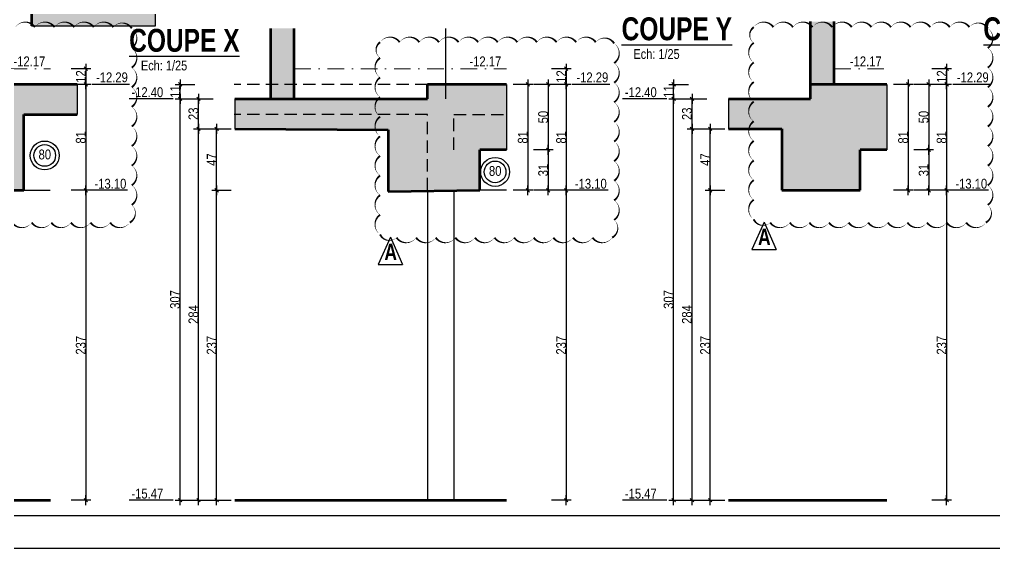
# Model space of a CAD drawing. Header units: millimetres. Extents: x 0 to 23921, y -3644 to 563.
# Drawn here: x 16181 to 17673, y -3644 to -2835 of the extents above; entities that cross this region are included whole.
import ezdxf
from ezdxf.enums import TextEntityAlignment as Align

# ---------------------------------------------------------------- set-up
doc = ezdxf.new("R2010")
doc.units = ezdxf.units.MM
doc.linetypes.add('CACHEX2', pattern=[19.05, 12.7, -6.35])
doc.linetypes.add('TIRETPTX2', pattern=[50.8, 25.4, -12.7, 0, -12.7])
for name, color, linetype in [('01-Cad  2', 1, 'Continuous'), ('01_cote_gen', 4, 'Continuous'), ('01_linteaux', 2, 'Continuous'), ('01_poch_BN', 9, 'Continuous'), ('01_texte', 230, 'Continuous'), ('AA_COTES', 2, 'Continuous')]:
    doc.layers.add(name, color=color, linetype=linetype)
doc.layers.add('01_murs_coup', color=5, linetype='Continuous', lineweight=60)
doc.layers.add('01_tram_axes', color=2, linetype='TIRETPTX2', lineweight=9)
doc.styles.add('ARIAL NA', font='ARIALN.TTF')
doc.styles.add('impact', font='impact.ttf')
doc.styles.add('MATTE_TXT', font='arial.ttf')
doc.styles.add('STYLE2', font='ARIALN.TTF')
doc.dimstyles.new('JB25', dxfattribs={"dimscale": 0.1, "dimtxt": 150, "dimasz": 15, "dimexe": 0.1, "dimexo": 0.1, "dimgap": 0.09, "dimtad": 1, "dimdec": 1, "dimlfac": 0.5, "dimdsep": 46, "dimtxsty": 'STYLE2', "dimblk1": 'BOND_G', "dimblk2": 'BOND_D', "dimsah": 1, "dimcen": 1.5, "dimdle": 0.01, "dimse1": 1, "dimse2": 1, "dimclrd": 4, "dimclre": 2, "dimclrt": 6, "dimazin": 2, "dimtfac": 2.333333, "dimtdec": 1, "dimtix": 1, "dimtmove": 2, "dimatfit": 3, "dimldrblk": 'BOND_G', "dimfxl": 1, "dimtolj": 1, "dimtzin": 0, "dimarcsym": 0})

# ---------------------------------------------------------------- blocks, each defined once
blk = doc.blocks.new('BOND_G')
at = {"layer": 'AA_COTES', "color": 0}
for p, q in [((0, -5), (0, 15)), ((5, 0), (-5, 0)), ((1.77, 1.77), (-1.77, -1.77))]:
    blk.add_line(p, q, dxfattribs=at)
blk = doc.blocks.new('BOND_D')
at = {"layer": 'AA_COTES', "color": 0}
for p, q in [((5, 0), (-5, 0)), ((-1.77, -1.77), (1.77, 1.77)), ((0, 5), (0, -15))]:
    blk.add_line(p, q, dxfattribs=at)
blk = doc.blocks.new('*D2934')
at = {"layer": '01_cote_gen', "color": 4, "lineweight": -2, "transparency": 16777216}
blk.add_line((16455.3, -3568.5), (16455.3, -3003.5), dxfattribs=at)
at = {"layer": 'Defpoints', "color": 0, "transparency": 16777216}
for p in [(16455.3, -3002), (16499.3, -3002), (16499.3, -3570)]:
    blk.add_point(p, dxfattribs=at)
at = {"layer": '01_cote_gen', "color": 4, "lineweight": -2, "transparency": 16777216, "xscale": 1.5, "yscale": 1.5, "zscale": 1.5}
for name, p, rotation in [('BOND_D', (16455.3, -3002), 90), ('BOND_G', (16455.3, -3570), 270)]:
    blk.add_blockref(name, p, dxfattribs=dict(at, rotation=rotation))
at = {"layer": '01_cote_gen', "color": 6, "transparency": 16777216, "insert": (16447.6, -3286), "char_height": 15, "attachment_point": 5, "rotation": 90, "style": 'STYLE2'}
blk.add_mtext('\\A1;284', dxfattribs=at)
blk = doc.blocks.new('*D2935')
at = {"layer": '01_cote_gen', "color": 4, "lineweight": -2, "transparency": 16777216}
blk.add_line((16455.3, -3000.5), (16455.3, -2957.5), dxfattribs=at)
at = {"layer": 'Defpoints', "color": 0, "transparency": 16777216}
for p in [(16455.3, -2956), (16516.9, -2956), (16516.9, -3002)]:
    blk.add_point(p, dxfattribs=at)
at = {"layer": '01_cote_gen', "color": 4, "lineweight": -2, "transparency": 16777216, "xscale": 1.5, "yscale": 1.5, "zscale": 1.5}
for name, p, rotation in [('BOND_D', (16455.3, -2956), 90), ('BOND_G', (16455.3, -3002), 270)]:
    blk.add_blockref(name, p, dxfattribs=dict(at, rotation=rotation))
at = {"layer": '01_cote_gen', "color": 6, "transparency": 16777216, "insert": (16447.6, -2979), "char_height": 15, "attachment_point": 5, "rotation": 90, "style": 'STYLE2'}
blk.add_mtext('\\A1;23', dxfattribs=at)
blk = doc.blocks.new('*D2936')
at = {"layer": '01_cote_gen', "color": 4, "lineweight": -2, "transparency": 16777216}
blk.add_line((16427.1, -3568.5), (16427.1, -2957.5), dxfattribs=at)
at = {"layer": 'Defpoints', "color": 0, "transparency": 16777216}
for p in [(16427.1, -2956), (16629.7, -2956), (16520.7, -3570)]:
    blk.add_point(p, dxfattribs=at)
at = {"layer": '01_cote_gen', "color": 4, "lineweight": -2, "transparency": 16777216, "xscale": 1.5, "yscale": 1.5, "zscale": 1.5}
for name, p, rotation in [('BOND_D', (16427.1, -2956), 90), ('BOND_G', (16427.1, -3570), 270)]:
    blk.add_blockref(name, p, dxfattribs=dict(at, rotation=rotation))
at = {"layer": '01_cote_gen', "color": 6, "transparency": 16777216, "insert": (16419.5, -3263), "char_height": 15, "attachment_point": 5, "rotation": 90, "style": 'STYLE2'}
blk.add_mtext('\\A1;307', dxfattribs=at)
blk = doc.blocks.new('*D2937')
at = {"layer": '01_cote_gen', "color": 4, "lineweight": -2, "transparency": 16777216}
blk.add_line((17018, -2911.5), (17018, -2932.5), dxfattribs=at)
at = {"layer": 'Defpoints', "color": 0, "transparency": 16777216}
for p in [(16917.7, -2910), (16917.7, -2934), (17018, -2934)]:
    blk.add_point(p, dxfattribs=at)
at = {"layer": '01_cote_gen', "color": 4, "lineweight": -2, "transparency": 16777216, "xscale": 1.5, "yscale": 1.5, "zscale": 1.5}
for name, p, rotation in [('BOND_G', (17018, -2910), 90), ('BOND_D', (17018, -2934), 270)]:
    blk.add_blockref(name, p, dxfattribs=dict(at, rotation=rotation))
at = {"layer": '01_cote_gen', "color": 6, "transparency": 16777216, "insert": (17010.5, -2922), "char_height": 15, "attachment_point": 5, "rotation": 90, "style": 'STYLE2'}
blk.add_mtext('\\A1;12', dxfattribs=at)
blk = doc.blocks.new('*D2938')
at = {"layer": '01_cote_gen', "color": 4, "lineweight": -2, "transparency": 16777216}
blk.add_line((16483, -3094.5), (16483, -3003.5), dxfattribs=at)
at = {"layer": 'Defpoints', "color": 0, "transparency": 16777216}
for p in [(16483, -3002), (16775.4, -3002), (16775.4, -3096)]:
    blk.add_point(p, dxfattribs=at)
at = {"layer": '01_cote_gen', "color": 4, "lineweight": -2, "transparency": 16777216, "xscale": 1.5, "yscale": 1.5, "zscale": 1.5}
for name, p, rotation in [('BOND_D', (16483, -3002), 90), ('BOND_G', (16483, -3096), 270)]:
    blk.add_blockref(name, p, dxfattribs=dict(at, rotation=rotation))
at = {"layer": '01_cote_gen', "color": 6, "transparency": 16777216, "insert": (16475.5, -3049), "char_height": 15, "attachment_point": 5, "rotation": 90, "style": 'STYLE2'}
blk.add_mtext('\\A1;47', dxfattribs=at)
blk = doc.blocks.new('*D2939')
at = {"layer": '01_cote_gen', "color": 4, "lineweight": -2, "transparency": 16777216}
blk.add_line((16483, -3568.5), (16483, -3097.5), dxfattribs=at)
at = {"layer": 'Defpoints', "color": 0, "transparency": 16777216}
for p in [(16483, -3096), (16780.4, -3096), (16830.4, -3570)]:
    blk.add_point(p, dxfattribs=at)
at = {"layer": '01_cote_gen', "color": 4, "lineweight": -2, "transparency": 16777216, "xscale": 1.5, "yscale": 1.5, "zscale": 1.5}
for name, p, rotation in [('BOND_D', (16483, -3096), 90), ('BOND_G', (16483, -3570), 270)]:
    blk.add_blockref(name, p, dxfattribs=dict(at, rotation=rotation))
at = {"layer": '01_cote_gen', "color": 6, "transparency": 16777216, "insert": (16475.4, -3333), "char_height": 15, "attachment_point": 5, "rotation": 90, "style": 'STYLE2'}
blk.add_mtext('\\A1;237', dxfattribs=at)
blk = doc.blocks.new('*D2924')
at = {"layer": '01_cote_gen', "color": 4, "lineweight": -2, "transparency": 16777216}
blk.add_line((17018, -2935.5), (17018, -3094.5), dxfattribs=at)
at = {"layer": 'Defpoints', "color": 0, "transparency": 16777216}
for p in [(16963.8, -2934), (16883.2, -3096), (17018, -3096)]:
    blk.add_point(p, dxfattribs=at)
at = {"layer": '01_cote_gen', "color": 4, "lineweight": -2, "transparency": 16777216, "xscale": 1.5, "yscale": 1.5, "zscale": 1.5}
for name, p, rotation in [('BOND_G', (17018, -2934), 90), ('BOND_D', (17018, -3096), 270)]:
    blk.add_blockref(name, p, dxfattribs=dict(at, rotation=rotation))
at = {"layer": '01_cote_gen', "color": 6, "transparency": 16777216, "insert": (17010.3, -3015), "char_height": 15, "attachment_point": 5, "rotation": 90, "style": 'STYLE2'}
blk.add_mtext('\\A1;81', dxfattribs=at)
blk = doc.blocks.new('*D2925')
at = {"layer": '01_cote_gen', "color": 4, "lineweight": -2, "transparency": 16777216}
blk.add_line((17018, -3097.5), (17018, -3568.5), dxfattribs=at)
at = {"layer": 'Defpoints', "color": 0, "transparency": 16777216}
for p in [(16883.2, -3096), (16932.2, -3570), (17018, -3570)]:
    blk.add_point(p, dxfattribs=at)
at = {"layer": '01_cote_gen', "color": 4, "lineweight": -2, "transparency": 16777216, "xscale": 1.5, "yscale": 1.5, "zscale": 1.5}
for name, p, rotation in [('BOND_G', (17018, -3096), 90), ('BOND_D', (17018, -3570), 270)]:
    blk.add_blockref(name, p, dxfattribs=dict(at, rotation=rotation))
at = {"layer": '01_cote_gen', "color": 6, "transparency": 16777216, "insert": (17010.3, -3333), "char_height": 15, "attachment_point": 5, "rotation": 90, "style": 'STYLE2'}
blk.add_mtext('\\A1;237', dxfattribs=at)
blk = doc.blocks.new('*D2926')
at = {"layer": '01_cote_gen', "color": 4, "lineweight": -2, "transparency": 16777216}
blk.add_line((16990.5, -2935.5), (16990.5, -3032.5), dxfattribs=at)
at = {"layer": 'Defpoints', "color": 0, "transparency": 16777216}
for p in [(16961.6, -2934), (16961.6, -3034), (16990.5, -3034)]:
    blk.add_point(p, dxfattribs=at)
at = {"layer": '01_cote_gen', "color": 4, "lineweight": -2, "transparency": 16777216, "xscale": 1.5, "yscale": 1.5, "zscale": 1.5}
for name, p, rotation in [('BOND_G', (16990.5, -2934), 90), ('BOND_D', (16990.5, -3034), 270)]:
    blk.add_blockref(name, p, dxfattribs=dict(at, rotation=rotation))
at = {"layer": '01_cote_gen', "color": 6, "transparency": 16777216, "insert": (16982.8, -2984), "char_height": 15, "attachment_point": 5, "rotation": 90, "style": 'STYLE2'}
blk.add_mtext('\\A1;50', dxfattribs=at)
blk = doc.blocks.new('*D2927')
at = {"layer": '01_cote_gen', "color": 4, "lineweight": -2, "transparency": 16777216}
blk.add_line((16427.1, -2954.5), (16427.1, -2935.5), dxfattribs=at)
at = {"layer": 'Defpoints', "color": 0, "transparency": 16777216}
for p in [(16427.1, -2934), (16738.2, -2934), (16692.5, -2956)]:
    blk.add_point(p, dxfattribs=at)
at = {"layer": '01_cote_gen', "color": 4, "lineweight": -2, "transparency": 16777216, "xscale": 1.5, "yscale": 1.5, "zscale": 1.5}
for name, p, rotation in [('BOND_D', (16427.1, -2934), 90), ('BOND_G', (16427.1, -2956), 270)]:
    blk.add_blockref(name, p, dxfattribs=dict(at, rotation=rotation))
at = {"layer": '01_cote_gen', "color": 6, "transparency": 16777216, "insert": (16419.6, -2945), "char_height": 15, "attachment_point": 5, "rotation": 90, "style": 'STYLE2'}
blk.add_mtext('\\A1;11', dxfattribs=at)
blk = doc.blocks.new('*D2986')
at = {"layer": '01_cote_gen', "color": 4, "lineweight": -2, "transparency": 16777216}
blk.add_line((16959.2, -2935.5), (16959.2, -3094.5), dxfattribs=at)
at = {"layer": 'Defpoints', "color": 0, "transparency": 16777216}
for p in [(16926.4, -2934), (16926.4, -3096), (16959.2, -3096)]:
    blk.add_point(p, dxfattribs=at)
at = {"layer": '01_cote_gen', "color": 4, "lineweight": -2, "transparency": 16777216, "xscale": 1.5, "yscale": 1.5, "zscale": 1.5}
for name, p, rotation in [('BOND_G', (16959.2, -2934), 90), ('BOND_D', (16959.2, -3096), 270)]:
    blk.add_blockref(name, p, dxfattribs=dict(at, rotation=rotation))
at = {"layer": '01_cote_gen', "color": 6, "transparency": 16777216, "insert": (16951.6, -3015), "char_height": 15, "attachment_point": 5, "rotation": 90, "style": 'STYLE2'}
blk.add_mtext('\\A1;81', dxfattribs=at)
blk = doc.blocks.new('*D2923')
at = {"layer": '01_cote_gen', "color": 4, "lineweight": -2, "transparency": 16777216}
blk.add_line((16990.5, -3035.5), (16990.5, -3094.5), dxfattribs=at)
at = {"layer": 'Defpoints', "color": 0, "transparency": 16777216}
for p in [(16976.6, -3034), (16966.7, -3096), (16990.5, -3096)]:
    blk.add_point(p, dxfattribs=at)
at = {"layer": '01_cote_gen', "color": 4, "lineweight": -2, "transparency": 16777216, "xscale": 1.5, "yscale": 1.5, "zscale": 1.5}
for name, p, rotation in [('BOND_G', (16990.5, -3034), 90), ('BOND_D', (16990.5, -3096), 270)]:
    blk.add_blockref(name, p, dxfattribs=dict(at, rotation=rotation))
at = {"layer": '01_cote_gen', "color": 6, "transparency": 16777216, "insert": (16982.8, -3065), "char_height": 15, "attachment_point": 5, "rotation": 90, "style": 'STYLE2'}
blk.add_mtext('\\A1;31', dxfattribs=at)
blk = doc.blocks.new('*D2951')
at = {"layer": '01_cote_gen', "color": 4, "lineweight": -2, "transparency": 16777216}
blk.add_line((16282.8, -2911.5), (16282.8, -2932.5), dxfattribs=at)
at = {"layer": 'Defpoints', "color": 0, "transparency": 16777216}
for p in [(16182.5, -2910), (16182.5, -2934), (16282.8, -2934)]:
    blk.add_point(p, dxfattribs=at)
at = {"layer": '01_cote_gen', "color": 4, "lineweight": -2, "transparency": 16777216, "xscale": 1.5, "yscale": 1.5, "zscale": 1.5}
for name, p, rotation in [('BOND_G', (16282.8, -2910), 90), ('BOND_D', (16282.8, -2934), 270)]:
    blk.add_blockref(name, p, dxfattribs=dict(at, rotation=rotation))
at = {"layer": '01_cote_gen', "color": 6, "transparency": 16777216, "insert": (16275.3, -2922), "char_height": 15, "attachment_point": 5, "rotation": 90, "style": 'STYLE2'}
blk.add_mtext('\\A1;12', dxfattribs=at)
blk = doc.blocks.new('*D3010')
at = {"layer": '01_cote_gen', "color": 4, "lineweight": -2, "transparency": 16777216}
blk.add_line((16282.8, -2935.5), (16282.8, -3094.5), dxfattribs=at)
at = {"layer": 'Defpoints', "color": 0, "transparency": 16777216}
for p in [(16269.4, -2934), (16188, -3096), (16282.8, -3096)]:
    blk.add_point(p, dxfattribs=at)
at = {"layer": '01_cote_gen', "color": 4, "lineweight": -2, "transparency": 16777216, "xscale": 1.5, "yscale": 1.5, "zscale": 1.5}
for name, p, rotation in [('BOND_G', (16282.8, -2934), 90), ('BOND_D', (16282.8, -3096), 270)]:
    blk.add_blockref(name, p, dxfattribs=dict(at, rotation=rotation))
at = {"layer": '01_cote_gen', "color": 6, "transparency": 16777216, "insert": (16275.2, -3015), "char_height": 15, "attachment_point": 5, "rotation": 90, "style": 'STYLE2'}
blk.add_mtext('\\A1;81', dxfattribs=at)
blk = doc.blocks.new('*D2954')
at = {"layer": '01_cote_gen', "color": 4, "lineweight": -2, "transparency": 16777216}
blk.add_line((16282.8, -3097.5), (16282.8, -3568.5), dxfattribs=at)
at = {"layer": 'Defpoints', "color": 0, "transparency": 16777216}
for p in [(16136.6, -3096), (16197, -3570), (16282.8, -3570)]:
    blk.add_point(p, dxfattribs=at)
at = {"layer": '01_cote_gen', "color": 4, "lineweight": -2, "transparency": 16777216, "xscale": 1.5, "yscale": 1.5, "zscale": 1.5}
for name, p, rotation in [('BOND_G', (16282.8, -3096), 90), ('BOND_D', (16282.8, -3570), 270)]:
    blk.add_blockref(name, p, dxfattribs=dict(at, rotation=rotation))
at = {"layer": '01_cote_gen', "color": 6, "transparency": 16777216, "insert": (16275.2, -3333), "char_height": 15, "attachment_point": 5, "rotation": 90, "style": 'STYLE2'}
blk.add_mtext('\\A1;237', dxfattribs=at)
blk = doc.blocks.new('*D2955')
at = {"layer": '01_cote_gen', "color": 4, "lineweight": -2, "transparency": 16777216}
blk.add_line((17210.5, -3568.5), (17210.5, -3003.5), dxfattribs=at)
at = {"layer": 'Defpoints', "color": 0, "transparency": 16777216}
for p in [(17210.5, -3002), (17254.5, -3002), (17254.5, -3570)]:
    blk.add_point(p, dxfattribs=at)
at = {"layer": '01_cote_gen', "color": 4, "lineweight": -2, "transparency": 16777216, "xscale": 1.5, "yscale": 1.5, "zscale": 1.5}
for name, p, rotation in [('BOND_D', (17210.5, -3002), 90), ('BOND_G', (17210.5, -3570), 270)]:
    blk.add_blockref(name, p, dxfattribs=dict(at, rotation=rotation))
at = {"layer": '01_cote_gen', "color": 6, "transparency": 16777216, "insert": (17202.8, -3286), "char_height": 15, "attachment_point": 5, "rotation": 90, "style": 'STYLE2'}
blk.add_mtext('\\A1;284', dxfattribs=at)
blk = doc.blocks.new('*D2956')
at = {"layer": '01_cote_gen', "color": 4, "lineweight": -2, "transparency": 16777216}
blk.add_line((17210.5, -3000.5), (17210.5, -2957.5), dxfattribs=at)
at = {"layer": 'Defpoints', "color": 0, "transparency": 16777216}
for p in [(17210.5, -2956), (17272.1, -2956), (17272.1, -3002)]:
    blk.add_point(p, dxfattribs=at)
at = {"layer": '01_cote_gen', "color": 4, "lineweight": -2, "transparency": 16777216, "xscale": 1.5, "yscale": 1.5, "zscale": 1.5}
for name, p, rotation in [('BOND_D', (17210.5, -2956), 90), ('BOND_G', (17210.5, -3002), 270)]:
    blk.add_blockref(name, p, dxfattribs=dict(at, rotation=rotation))
at = {"layer": '01_cote_gen', "color": 6, "transparency": 16777216, "insert": (17202.8, -2979), "char_height": 15, "attachment_point": 5, "rotation": 90, "style": 'STYLE2'}
blk.add_mtext('\\A1;23', dxfattribs=at)
blk = doc.blocks.new('*D2957')
at = {"layer": '01_cote_gen', "color": 4, "lineweight": -2, "transparency": 16777216}
blk.add_line((17182.4, -3568.5), (17182.4, -2957.5), dxfattribs=at)
at = {"layer": 'Defpoints', "color": 0, "transparency": 16777216}
for p in [(17182.4, -2956), (17385, -2956), (17276, -3570)]:
    blk.add_point(p, dxfattribs=at)
at = {"layer": '01_cote_gen', "color": 4, "lineweight": -2, "transparency": 16777216, "xscale": 1.5, "yscale": 1.5, "zscale": 1.5}
for name, p, rotation in [('BOND_D', (17182.4, -2956), 90), ('BOND_G', (17182.4, -3570), 270)]:
    blk.add_blockref(name, p, dxfattribs=dict(at, rotation=rotation))
at = {"layer": '01_cote_gen', "color": 6, "transparency": 16777216, "insert": (17174.7, -3263), "char_height": 15, "attachment_point": 5, "rotation": 90, "style": 'STYLE2'}
blk.add_mtext('\\A1;307', dxfattribs=at)
blk = doc.blocks.new('*D2958')
at = {"layer": '01_cote_gen', "color": 4, "lineweight": -2, "transparency": 16777216}
blk.add_line((17600.2, -2911.5), (17600.2, -2932.5), dxfattribs=at)
at = {"layer": 'Defpoints', "color": 0, "transparency": 16777216}
for p in [(17499.9, -2910), (17499.9, -2934), (17600.2, -2934)]:
    blk.add_point(p, dxfattribs=at)
at = {"layer": '01_cote_gen', "color": 4, "lineweight": -2, "transparency": 16777216, "xscale": 1.5, "yscale": 1.5, "zscale": 1.5}
for name, p, rotation in [('BOND_G', (17600.2, -2910), 90), ('BOND_D', (17600.2, -2934), 270)]:
    blk.add_blockref(name, p, dxfattribs=dict(at, rotation=rotation))
at = {"layer": '01_cote_gen', "color": 6, "transparency": 16777216, "insert": (17592.7, -2922), "char_height": 15, "attachment_point": 5, "rotation": 90, "style": 'STYLE2'}
blk.add_mtext('\\A1;12', dxfattribs=at)
blk = doc.blocks.new('*D2959')
at = {"layer": '01_cote_gen', "color": 4, "lineweight": -2, "transparency": 16777216}
blk.add_line((17238.2, -3094.5), (17238.2, -3003.5), dxfattribs=at)
at = {"layer": 'Defpoints', "color": 0, "transparency": 16777216}
for p in [(17238.2, -3002), (17357.6, -3002), (17357.6, -3096)]:
    blk.add_point(p, dxfattribs=at)
at = {"layer": '01_cote_gen', "color": 4, "lineweight": -2, "transparency": 16777216, "xscale": 1.5, "yscale": 1.5, "zscale": 1.5}
for name, p, rotation in [('BOND_D', (17238.2, -3002), 90), ('BOND_G', (17238.2, -3096), 270)]:
    blk.add_blockref(name, p, dxfattribs=dict(at, rotation=rotation))
at = {"layer": '01_cote_gen', "color": 6, "transparency": 16777216, "insert": (17230.7, -3049), "char_height": 15, "attachment_point": 5, "rotation": 90, "style": 'STYLE2'}
blk.add_mtext('\\A1;47', dxfattribs=at)
blk = doc.blocks.new('*D2960')
at = {"layer": '01_cote_gen', "color": 4, "lineweight": -2, "transparency": 16777216}
blk.add_line((17238.2, -3568.5), (17238.2, -3097.5), dxfattribs=at)
at = {"layer": 'Defpoints', "color": 0, "transparency": 16777216}
for p in [(17238.2, -3096), (17362.6, -3096), (17412.6, -3570)]:
    blk.add_point(p, dxfattribs=at)
at = {"layer": '01_cote_gen', "color": 4, "lineweight": -2, "transparency": 16777216, "xscale": 1.5, "yscale": 1.5, "zscale": 1.5}
for name, p, rotation in [('BOND_D', (17238.2, -3096), 90), ('BOND_G', (17238.2, -3570), 270)]:
    blk.add_blockref(name, p, dxfattribs=dict(at, rotation=rotation))
at = {"layer": '01_cote_gen', "color": 6, "transparency": 16777216, "insert": (17230.6, -3333), "char_height": 15, "attachment_point": 5, "rotation": 90, "style": 'STYLE2'}
blk.add_mtext('\\A1;237', dxfattribs=at)
blk = doc.blocks.new('*D2961')
at = {"layer": '01_cote_gen', "color": 4, "lineweight": -2, "transparency": 16777216}
blk.add_line((17600.2, -2935.5), (17600.2, -3094.5), dxfattribs=at)
at = {"layer": 'Defpoints', "color": 0, "transparency": 16777216}
for p in [(17546, -2934), (17465.4, -3096), (17600.2, -3096)]:
    blk.add_point(p, dxfattribs=at)
at = {"layer": '01_cote_gen', "color": 4, "lineweight": -2, "transparency": 16777216, "xscale": 1.5, "yscale": 1.5, "zscale": 1.5}
for name, p, rotation in [('BOND_G', (17600.2, -2934), 90), ('BOND_D', (17600.2, -3096), 270)]:
    blk.add_blockref(name, p, dxfattribs=dict(at, rotation=rotation))
at = {"layer": '01_cote_gen', "color": 6, "transparency": 16777216, "insert": (17592.5, -3015), "char_height": 15, "attachment_point": 5, "rotation": 90, "style": 'STYLE2'}
blk.add_mtext('\\A1;81', dxfattribs=at)
blk = doc.blocks.new('*D2962')
at = {"layer": '01_cote_gen', "color": 4, "lineweight": -2, "transparency": 16777216}
blk.add_line((17600.2, -3097.5), (17600.2, -3568.5), dxfattribs=at)
at = {"layer": 'Defpoints', "color": 0, "transparency": 16777216}
for p in [(17465.4, -3096), (17514.4, -3570), (17600.2, -3570)]:
    blk.add_point(p, dxfattribs=at)
at = {"layer": '01_cote_gen', "color": 4, "lineweight": -2, "transparency": 16777216, "xscale": 1.5, "yscale": 1.5, "zscale": 1.5}
for name, p, rotation in [('BOND_G', (17600.2, -3096), 90), ('BOND_D', (17600.2, -3570), 270)]:
    blk.add_blockref(name, p, dxfattribs=dict(at, rotation=rotation))
at = {"layer": '01_cote_gen', "color": 6, "transparency": 16777216, "insert": (17592.5, -3333), "char_height": 15, "attachment_point": 5, "rotation": 90, "style": 'STYLE2'}
blk.add_mtext('\\A1;237', dxfattribs=at)
blk = doc.blocks.new('*D2963')
at = {"layer": '01_cote_gen', "color": 4, "lineweight": -2, "transparency": 16777216}
blk.add_line((17572.7, -2935.5), (17572.7, -3032.5), dxfattribs=at)
at = {"layer": 'Defpoints', "color": 0, "transparency": 16777216}
for p in [(17543.8, -2934), (17543.8, -3034), (17572.7, -3034)]:
    blk.add_point(p, dxfattribs=at)
at = {"layer": '01_cote_gen', "color": 4, "lineweight": -2, "transparency": 16777216, "xscale": 1.5, "yscale": 1.5, "zscale": 1.5}
for name, p, rotation in [('BOND_G', (17572.7, -2934), 90), ('BOND_D', (17572.7, -3034), 270)]:
    blk.add_blockref(name, p, dxfattribs=dict(at, rotation=rotation))
at = {"layer": '01_cote_gen', "color": 6, "transparency": 16777216, "insert": (17565, -2984), "char_height": 15, "attachment_point": 5, "rotation": 90, "style": 'STYLE2'}
blk.add_mtext('\\A1;50', dxfattribs=at)
blk = doc.blocks.new('*D2964')
at = {"layer": '01_cote_gen', "color": 4, "lineweight": -2, "transparency": 16777216}
blk.add_line((17182.4, -2954.5), (17182.4, -2935.5), dxfattribs=at)
at = {"layer": 'Defpoints', "color": 0, "transparency": 16777216}
for p in [(17182.4, -2934), (17518.9, -2934), (17274.7, -2956)]:
    blk.add_point(p, dxfattribs=at)
at = {"layer": '01_cote_gen', "color": 4, "lineweight": -2, "transparency": 16777216, "xscale": 1.5, "yscale": 1.5, "zscale": 1.5}
for name, p, rotation in [('BOND_D', (17182.4, -2934), 90), ('BOND_G', (17182.4, -2956), 270)]:
    blk.add_blockref(name, p, dxfattribs=dict(at, rotation=rotation))
at = {"layer": '01_cote_gen', "color": 6, "transparency": 16777216, "insert": (17174.8, -2945), "char_height": 15, "attachment_point": 5, "rotation": 90, "style": 'STYLE2'}
blk.add_mtext('\\A1;11', dxfattribs=at)
blk = doc.blocks.new('*D3011')
at = {"layer": '01_cote_gen', "color": 4, "lineweight": -2, "transparency": 16777216}
blk.add_line((17541.4, -2935.5), (17541.4, -3094.5), dxfattribs=at)
at = {"layer": 'Defpoints', "color": 0, "transparency": 16777216}
for p in [(17508.6, -2934), (17508.6, -3096), (17541.4, -3096)]:
    blk.add_point(p, dxfattribs=at)
at = {"layer": '01_cote_gen', "color": 4, "lineweight": -2, "transparency": 16777216, "xscale": 1.5, "yscale": 1.5, "zscale": 1.5}
for name, p, rotation in [('BOND_G', (17541.4, -2934), 90), ('BOND_D', (17541.4, -3096), 270)]:
    blk.add_blockref(name, p, dxfattribs=dict(at, rotation=rotation))
at = {"layer": '01_cote_gen', "color": 6, "transparency": 16777216, "insert": (17533.7, -3015), "char_height": 15, "attachment_point": 5, "rotation": 90, "style": 'STYLE2'}
blk.add_mtext('\\A1;81', dxfattribs=at)
blk = doc.blocks.new('*D2965')
at = {"layer": '01_cote_gen', "color": 4, "lineweight": -2, "transparency": 16777216}
blk.add_line((17572.7, -3035.5), (17572.7, -3094.5), dxfattribs=at)
at = {"layer": 'Defpoints', "color": 0, "transparency": 16777216}
for p in [(17558.7, -3034), (17548.9, -3096), (17572.7, -3096)]:
    blk.add_point(p, dxfattribs=at)
at = {"layer": '01_cote_gen', "color": 4, "lineweight": -2, "transparency": 16777216, "xscale": 1.5, "yscale": 1.5, "zscale": 1.5}
for name, p, rotation in [('BOND_G', (17572.7, -3034), 90), ('BOND_D', (17572.7, -3096), 270)]:
    blk.add_blockref(name, p, dxfattribs=dict(at, rotation=rotation))
at = {"layer": '01_cote_gen', "color": 6, "transparency": 16777216, "insert": (17565, -3065), "char_height": 15, "attachment_point": 5, "rotation": 90, "style": 'STYLE2'}
blk.add_mtext('\\A1;31', dxfattribs=at)

msp = doc.modelspace()

# ---------------------------------------------------------------- hatches: boundary and pattern name
at = {"layer": '01_poch_BN'}
h = msp.add_hatch(color=256, dxfattribs=at)
h.dxf.hatch_style = 1
h.paths.add_polyline_path([(16409.66, -2731.86), (16369.66, -2731.86), (16369.66, -2751.86), (16409.66, -2751.86)])
h.paths.add_polyline_path([(16452.77, -2751.86), (16369.66, -2751.86), (16369.66, -2817.86), (16199.66, -2817.86), (16199.66, -2844.68), (16389.48, -2844.68), (16389.48, -2777.11), (16452.77, -2777.11)])
h = msp.add_hatch(color=256, dxfattribs=at)
h.dxf.hatch_style = 1
h.paths.add_polyline_path([(16885.77, -3034.04), (16926.39, -3034.04), (16926.39, -2934.04), (16805.77, -2934.04), (16805.77, -2956.04), (16511.04, -2956.04), (16511.04, -3002.04), (16745.7, -3003.7), (16745.7, -3097.7), (16885.77, -3096.04)])
h.paths.add_polyline_path([(16601.77, -2848.37), (16565.77, -2848.37), (16565.77, -2956.04), (16601.77, -2956.04)])
h = msp.add_hatch(color=256, dxfattribs=at)
h.dxf.hatch_style = 1
h.paths.add_polyline_path([(17508.58, -2934.04), (17391.96, -2934.04), (17391.96, -2956.04), (17266.25, -2956.04), (17266.25, -3002.04), (17347.96, -3002.04), (17347.96, -3096.04), (17467.96, -3096.04), (17467.96, -3034.04), (17508.58, -3034.04)])
h.paths.add_polyline_path([(17427.96, -2837.99), (17391.96, -2837.99), (17391.96, -2934.04), (17427.96, -2934.04)])
h = msp.add_hatch(color=256, dxfattribs=at)
h.dxf.hatch_style = 1
h.paths.add_polyline_path([(16188.01, -2996.04), (16188.01, -2980.04), (16268.63, -2980.04), (16268.63, -2934.04), (16068.01, -2934.04), (16003.16, -2934.04), (16003.16, -2980.04), (16068.01, -2980.04), (16068.01, -3096.04), (16188.01, -3096.04)])

# ---------------------------------------------------------------- linework, layer by layer
at = {"layer": '01-Cad  2'}
for p, q in [((21860.7, -3593.85), (13870.7, -3593.85)), ((21910.7, -3643.85), (13870.7, -3643.85))]:
    msp.add_line(p, q, dxfattribs=at)
at = {"layer": '01_linteaux'}
for p, q in [((16833.77, -2956.04), (16833.77, -2848.37)), ((16188.01, -3096.04), (16228.11, -3096.04)), ((16805.77, -3096.04), (16805.77, -3570.04)), ((16845.77, -3096.04), (16845.77, -3570.04)), ((16926.39, -3096.04), (16885.77, -3096.04))]:
    msp.add_line(p, q, dxfattribs=at)
at = {"layer": '01_linteaux', "linetype": 'CACHEX2', "ltscale": 1.5}
for p, q in [((16805.77, -2934.04), (16510, -2934.04)), ((16805.77, -2980.04), (16510, -2980.04)), ((16805.77, -3096.04), (16805.77, -2980.04)), ((16845.77, -2980.04), (16926.7, -2980.04)), ((16845.77, -3034.04), (16845.77, -2980.04))]:
    msp.add_line(p, q, dxfattribs=at)
at = {"layer": '01_murs_coup'}
for p, q in [((16199.66, -2491.86), (16199.66, -2844.68)), ((16565.77, -2956.04), (16565.77, -2848.37)), ((16601.77, -2956.04), (16601.77, -2848.37)), ((17391.96, -2934.04), (17391.96, -2837.99)), ((17427.96, -2934.04), (17427.96, -2837.99)), ((16269.35, -2934.04), (16028.01, -2934.04)), ((16805.77, -2956.04), (16805.77, -2934.04)), ((16926.39, -2934.04), (16805.77, -2934.04)), ((17391.96, -2956.04), (17391.96, -2934.04)), ((17508.58, -2934.04), (17391.96, -2934.04)), ((16511.04, -2956.04), (16805.77, -2956.04)), ((17266.25, -2956.04), (17391.96, -2956.04)), ((16188.01, -2980.04), (16269.35, -2980.04)), ((16188.01, -2996.04), (16188.01, -2980.04)), ((16188.01, -3096.04), (16188.01, -2996.04)), ((16511.04, -3002.04), (16745.7, -3003.7)), ((16745.7, -3003.7), (16745.7, -3097.7)), ((17266.25, -3002.04), (17347.96, -3002.04)), ((17347.96, -3002.04), (17347.96, -3096.04)), ((16885.77, -3096.04), (16885.77, -3034.04)), ((16926.39, -3034.04), (16885.77, -3034.04)), ((17467.96, -3096.04), (17467.96, -3034.04)), ((17508.58, -3034.04), (17467.96, -3034.04)), ((16068.01, -3096.04), (16188.01, -3096.04)), ((16745.7, -3097.7), (16885.77, -3096.04)), ((17347.96, -3096.04), (17467.96, -3096.04)), ((15963.16, -3570.04), (16228.63, -3570.04)), ((16511.04, -3570.04), (16926.39, -3570.04)), ((17266.25, -3570.04), (17508.58, -3570.04))]:
    msp.add_line(p, q, dxfattribs=at)
at = {"layer": '01_poch_BN'}
for p, q in [((16389.48, -2844.68), (16389.48, -2777.11)), ((16199.66, -2844.68), (16389.48, -2844.68)), ((16269.35, -2934.04), (16269.35, -2980.04)), ((16926.39, -2934.04), (16926.39, -3034.04)), ((17508.58, -2934.04), (17508.58, -3034.04)), ((16511.04, -2956.04), (16511.04, -3002.04)), ((17266.25, -2956.04), (17266.25, -3002.04))]:
    msp.add_line(p, q, dxfattribs=at)
at = {"layer": '01_texte'}
for p, q in [((16349.55, -2934.04), (16292.17, -2934.04)), ((17084.73, -2934.04), (17027.35, -2934.04)), ((17666.92, -2934.04), (17609.53, -2934.04)), ((16416.6, -2956.04), (16349.17, -2956.04)), ((17171.81, -2956.04), (17104.38, -2956.04)), ((16346.87, -3096.04), (16290.34, -3096.04)), ((17082.05, -3096.04), (17025.51, -3096.04)), ((17664.24, -3096.04), (17607.7, -3096.04)), ((17320.71, -3144.69), (17302.18, -3186.44)), ((17320.71, -3144.69), (17339.23, -3186.44)), ((16748.89, -3167.71), (16730.37, -3209.46)), ((16748.89, -3167.71), (16767.42, -3209.46)), ((17302.18, -3186.44), (17339.23, -3186.44)), ((16730.37, -3209.46), (16767.42, -3209.46)), ((16416.6, -3570.04), (16349.17, -3570.04)), ((17171.81, -3570.04), (17104.38, -3570.04))]:
    msp.add_line(p, q, dxfattribs=at)
msp.add_lwpolyline([(16174.96, -2846.53, 0, 3, -0.5205671), (16204.96, -2846.53, 0, 3, -0.5205671), (16234.96, -2846.53, 0, 3, -0.5205671), (16264.96, -2846.53, 0, 3, -0.5205671), (16294.96, -2846.53, 0, 3, -0.5205671), (16324.96, -2846.53, 0, 3, -0.5205671), (16353.11, -2848.38, 0, 3, -0.5205671), (16353.11, -2878.38, 0, 3, -0.5205671), (16353.11, -2908.38, 0, 3, -0.5205671), (16353.11, -2938.38, 0, 3, -0.5205671), (16353.11, -2968.38, 0, 3, -0.5205671), (16353.11, -2998.38, 0, 3, -0.5205671), (16353.11, -3028.38, 0, 3, -0.5205671), (16353.11, -3058.38, 0, 3, -0.5205671), (16353.11, -3088.38, 0, 3, -0.5205671), (16353.11, -3118.38, 0, 3, -0.5205671), (16350.07, -3145.33, 0, 3, -0.5205671), (16320.07, -3145.33, 0, 3, -0.5205671), (16290.07, -3145.33, 0, 3, -0.5205671), (16260.07, -3145.33, 0, 3, -0.5205671), (16230.07, -3145.33, 0, 3, -0.5205671), (16200.07, -3145.33, 0, 3, -0.5205671), (16170.07, -3145.33, 0, 3, -0.5205671)], format="xyseb", dxfattribs=at)
for points in [[(17305.01, -2846.53, 0, 3, -0.5205671), (17335.01, -2846.53, 0, 3, -0.5205671), (17365.01, -2846.53, 0, 3, -0.5205671), (17395.01, -2846.53, 0, 3, -0.5205671), (17425.01, -2846.53, 0, 3, -0.5205671), (17455.01, -2846.53, 0, 3, -0.5205671), (17485.01, -2846.53, 0, 3, -0.5205671), (17515.01, -2846.53, 0, 3, -0.5205671), (17545.01, -2846.53, 0, 3, -0.5205671), (17575.01, -2846.53, 0, 3, -0.5205671), (17605.01, -2846.53, 0, 3, -0.5205671), (17635.01, -2846.53, 0, 3, -0.5205671), (17663.16, -2848.38, 0, 3, -0.5205671), (17663.16, -2878.38, 0, 3, -0.5205671), (17663.16, -2908.38, 0, 3, -0.5205671), (17663.16, -2938.38, 0, 3, -0.5205671), (17663.16, -2968.38, 0, 3, -0.5205671), (17663.16, -2998.38, 0, 3, -0.5205671), (17663.16, -3028.38, 0, 3, -0.5205671), (17663.16, -3058.38, 0, 3, -0.5205671), (17663.16, -3088.38, 0, 3, -0.5205671), (17663.16, -3118.38, 0, 3, -0.5205671), (17660.12, -3145.33, 0, 3, -0.5205671), (17630.12, -3145.33, 0, 3, -0.5205671), (17600.12, -3145.33, 0, 3, -0.5205671), (17570.12, -3145.33, 0, 3, -0.5205671), (17540.12, -3145.33, 0, 3, -0.5205671), (17510.12, -3145.33, 0, 3, -0.5205671), (17480.12, -3145.33, 0, 3, -0.5205671), (17450.12, -3145.33, 0, 3, -0.5205671), (17420.12, -3145.33, 0, 3, -0.5205671), (17390.12, -3145.33, 0, 3, -0.5205671), (17360.12, -3145.33, 0, 3, -0.5205671), (17330.12, -3145.33, 0, 3, -0.5205671), (17305.01, -3140.44, 0, 3, -0.5205671), (17305.01, -3110.44, 0, 3, -0.5205671), (17305.01, -3080.44, 0, 3, -0.5205671), (17305.01, -3050.44, 0, 3, -0.5205671), (17305.01, -3020.44, 0, 3, -0.5205671), (17305.01, -2990.44, 0, 3, -0.5205671), (17305.01, -2960.44, 0, 3, -0.5205671), (17305.01, -2930.44, 0, 3, -0.5205671), (17305.01, -2900.44, 0, 3, -0.5205671), (17305.01, -2870.44, 0, 3, -0.5205671)], [(16733.2, -2869.55, 0, 3, -0.5205671), (16763.2, -2869.55, 0, 3, -0.5205671), (16793.2, -2869.55, 0, 3, -0.5205671), (16823.2, -2869.55, 0, 3, -0.5205671), (16853.2, -2869.55, 0, 3, -0.5205671), (16883.2, -2869.55, 0, 3, -0.5205671), (16913.2, -2869.55, 0, 3, -0.5205671), (16943.2, -2869.55, 0, 3, -0.5205671), (16973.2, -2869.55, 0, 3, -0.5205671), (17003.2, -2869.55, 0, 3, -0.5205671), (17033.2, -2869.55, 0, 3, -0.5205671), (17063.2, -2869.55, 0, 3, -0.5205671), (17091.35, -2871.4, 0, 3, -0.5205671), (17091.35, -2901.4, 0, 3, -0.5205671), (17091.35, -2931.4, 0, 3, -0.5205671), (17091.35, -2961.4, 0, 3, -0.5205671), (17091.35, -2991.4, 0, 3, -0.5205671), (17091.35, -3021.4, 0, 3, -0.5205671), (17091.35, -3051.4, 0, 3, -0.5205671), (17091.35, -3081.4, 0, 3, -0.5205671), (17091.35, -3111.4, 0, 3, -0.5205671), (17091.35, -3141.4, 0, 3, -0.5205671), (17088.3, -3168.36, 0, 3, -0.5205671), (17058.3, -3168.36, 0, 3, -0.5205671), (17028.3, -3168.36, 0, 3, -0.5205671), (16998.3, -3168.36, 0, 3, -0.5205671), (16968.3, -3168.36, 0, 3, -0.5205671), (16938.3, -3168.36, 0, 3, -0.5205671), (16908.3, -3168.36, 0, 3, -0.5205671), (16878.3, -3168.36, 0, 3, -0.5205671), (16848.3, -3168.36, 0, 3, -0.5205671), (16818.3, -3168.36, 0, 3, -0.5205671), (16788.3, -3168.36, 0, 3, -0.5205671), (16758.3, -3168.36, 0, 3, -0.5205671), (16733.2, -3163.46, 0, 3, -0.5205671), (16733.2, -3133.46, 0, 3, -0.5205671), (16733.2, -3103.46, 0, 3, -0.5205671), (16733.2, -3073.46, 0, 3, -0.5205671), (16733.2, -3043.46, 0, 3, -0.5205671), (16733.2, -3013.46, 0, 3, -0.5205671), (16733.2, -2983.46, 0, 3, -0.5205671), (16733.2, -2953.46, 0, 3, -0.5205671), (16733.2, -2923.46, 0, 3, -0.5205671), (16733.2, -2893.46, 0, 3, -0.5205671)]]:
    msp.add_lwpolyline(points, format="xyseb", close=True, dxfattribs=at)
for centre, radius in [((16219.94, -3042.72), 22.07), ((16219.94, -3042.72), 16.58), ((16909.2, -3067.92), 22.07), ((16909.2, -3067.92), 16.58)]:
    msp.add_circle(centre, radius, dxfattribs=at)
at = {"layer": '01_tram_axes'}
for p, q in [((15964.04, -2910.04), (16228.63, -2910.04)), ((16601.77, -2910.04), (16926.39, -2910.04)), ((17427.96, -2910.04), (17508.58, -2910.04))]:
    msp.add_line(p, q, dxfattribs=at)

# ---------------------------------------------------------------- texts
at = {"layer": '01_texte', "style": 'impact'}
for s, height, p in [('%%UCOUPE Y', 35, (17187.24, -2876.98)), ('%%UCOUPE Z', 35, (17739.79, -2876.98)), ('%%UCOUPE X', 35, (16433.63, -2894.57)), ('A', 25, (17321.2, -3187.25)), ('A', 25, (16749.39, -3210.28))]:
    msp.add_text(s, height=height, dxfattribs=at).set_placement(p, align=Align.BOTTOM_CENTER)
at = {"layer": '01_texte', "style": 'MATTE_TXT', "width": 0.8}
for p in [(17156.2, -2899.54), (16402.59, -2917.13)]:
    msp.add_text('Ech: 1/25', height=15, dxfattribs=at).set_placement(p, align=Align.BOTTOM_CENTER)
at = {"layer": '01_texte', "style": 'ARIAL NA'}
for s, p in [('-12.17', (16172.13, -2906.28)), ('-12.17', (16869.89, -2906.28)), ('-12.17', (17452.08, -2906.28)), ('-12.29', (16298.44, -2930.71)), ('-12.29', (17033.61, -2930.71)), ('-12.29', (17615.8, -2930.71)), ('-12.40', (16352.58, -2953.42)), ('-12.40', (17107.79, -2953.42)), ('80', (16210.52, -3048.7)), ('80', (16899.78, -3073.89)), ('-13.10', (16296.11, -3093.42)), ('-13.10', (17031.28, -3093.42)), ('-13.10', (17613.47, -3093.42)), ('-15.47', (16352.58, -3567.42)), ('-15.47', (17107.79, -3567.42))]:
    msp.add_text(s, height=15, dxfattribs=at).set_placement(p)

# ---------------------------------------------------------------- dimensions: what is measured, and where the dimension line sits
at = {"layer": '01_cote_gen'}
for base, p1, p2, picture, middle in [((16282.84, -2934.04), (16182.49, -2910.04), (16182.49, -2934.04), '*D2951', (16275.3, -2922.04)), ((17018.01, -2934.04), (16917.67, -2910.04), (16917.67, -2934.04), '*D2937', (17010.47, -2922.04)), ((17600.2, -2934.04), (17499.86, -2910.04), (17499.86, -2934.04), '*D2958', (17592.66, -2922.04)), ((16282.84, -3096.04), (16269.35, -2934.04), (16188.01, -3096.04), '*D3010', (16275.17, -3015.04)), ((16427.14, -2934.04), (16692.46, -2956.04), (16738.18, -2934.04), '*D2927', (16419.6, -2945.04)), ((17018.01, -3096.04), (16963.81, -2934.04), (16883.19, -3096.04), '*D2924', (17010.35, -3015.04)), ((16959.23, -3096.04), (16926.39, -2934.04), (16926.39, -3096.04), '*D2986', (16951.56, -3015.04)), ((16990.5, -3034.04), (16961.63, -2934.04), (16961.63, -3034.04), '*D2926', (16982.83, -2984.04)), ((17182.35, -2934.04), (17274.65, -2956.04), (17518.91, -2934.04), '*D2964', (17174.81, -2945.04)), ((17600.2, -3096.04), (17546, -2934.04), (17465.38, -3096.04), '*D2961', (17592.53, -3015.04)), ((17541.41, -3096.04), (17508.58, -2934.04), (17508.58, -3096.04), '*D3011', (17533.75, -3015.04)), ((17572.69, -3034.04), (17543.82, -2934.04), (17543.82, -3034.04), '*D2963', (17565.02, -2984.04)), ((16427.14, -2956.04), (16520.74, -3570.04), (16629.74, -2956.04), '*D2936', (16419.47, -3263.04)), ((16455.26, -2956.04), (16516.92, -3002.04), (16516.92, -2956.04), '*D2935', (16447.59, -2979.04)), ((17182.35, -2956.04), (17275.95, -3570.04), (17384.96, -2956.04), '*D2957', (17174.69, -3263.04)), ((17210.47, -2956.04), (17272.14, -3002.04), (17272.14, -2956.04), '*D2956', (17202.8, -2979.04)), ((16455.26, -3002.04), (16499.3, -3570.04), (16499.3, -3002.04), '*D2934', (16447.59, -3286.04)), ((16483.03, -3002.04), (16775.44, -3096.04), (16775.44, -3002.04), '*D2938', (16475.52, -3049.04)), ((17210.47, -3002.04), (17254.52, -3570.04), (17254.52, -3002.04), '*D2955', (17202.8, -3286.04)), ((17238.25, -3002.04), (17357.63, -3096.04), (17357.63, -3002.04), '*D2959', (17230.74, -3049.04)), ((16990.5, -3096.04), (16976.56, -3034.04), (16966.73, -3096.04), '*D2923', (16982.83, -3065.04)), ((17572.69, -3096.04), (17558.74, -3034.04), (17548.91, -3096.04), '*D2965', (17565.02, -3065.04)), ((16282.84, -3570.04), (16136.6, -3096.04), (16197.02, -3570.04), '*D2954', (16275.17, -3333.04)), ((16483.03, -3096.04), (16830.36, -3570.04), (16780.36, -3096.04), '*D2939', (16475.37, -3333.04)), ((17018.01, -3570.04), (16883.19, -3096.04), (16932.19, -3570.04), '*D2925', (17010.35, -3333.04)), ((17238.25, -3096.04), (17412.55, -3570.04), (17362.55, -3096.04), '*D2960', (17230.58, -3333.04)), ((17600.2, -3570.04), (17465.38, -3096.04), (17514.38, -3570.04), '*D2962', (17592.53, -3333.04))]:
    dim = msp.add_linear_dim(base=base, p1=p1, p2=p2, angle=90, dimstyle='JB25', dxfattribs=at)
    dim.commit()
    dim.dimension.update_dxf_attribs({"geometry": picture, "text_midpoint": middle})

doc.saveas('drawing.dxf')
